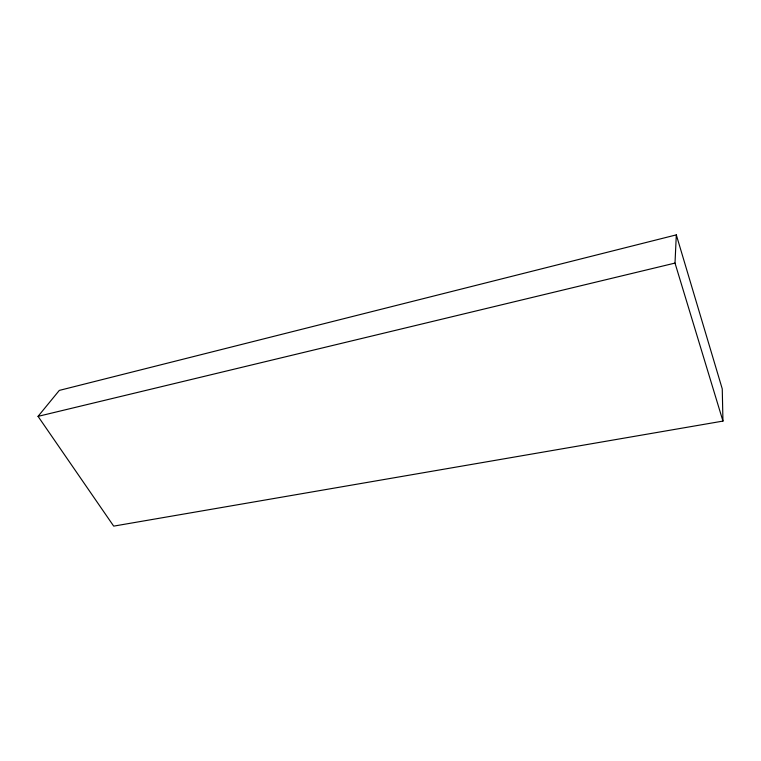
<?xml version="1.0" encoding="UTF-8"?>
<svg xmlns="http://www.w3.org/2000/svg" width="761" height="761" viewBox="0 0 761 761"><rect width="100%" height="100%" fill="white"/><g stroke="black" fill="none" stroke-linecap="round" stroke-linejoin="round"><path stroke-width="1.14" d="M722.95 421.09L675.007 263.087L676.31 234.873L59.31 390.403L38.05 416.362L113.693 526.127L722.95 421.09L722.256 388.89L676.31 234.873M38.05 416.362L675.007 263.087"/></g></svg>
